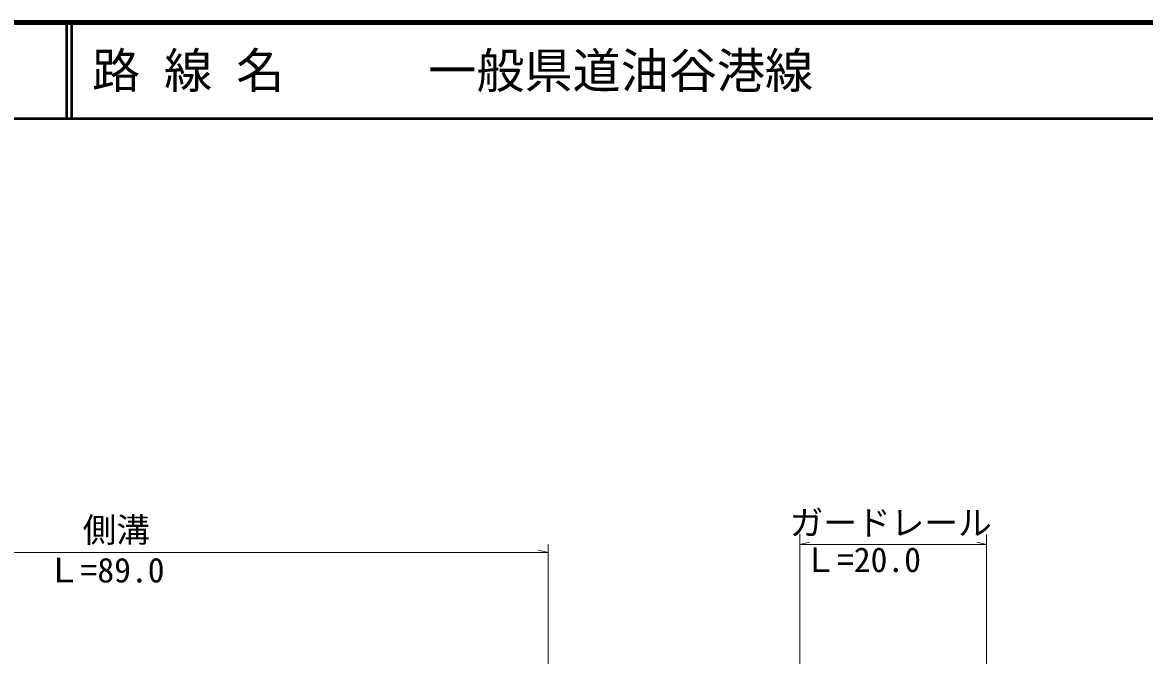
# Model space of a CAD drawing. Units: millimetres, scale not verified. Extents: x 40000 to 680000, y 20000 to 380000.
# Drawn here: x 173154 to 289784, y 314176 to 380000 of the extents above; entities that cross this region are included whole.
import ezdxf
from ezdxf.enums import TextEntityAlignment as Align

# ---------------------------------------------------------------- set-up
doc = ezdxf.new("R2010")
doc.units = ezdxf.units.MM
doc.header["$LTSCALE"] = 1000
for name, color, linetype, lineweight in [('M-STR-HTXT', 7, 'Continuous', 13), ('M-TTL', 2, 'Continuous', 140), ('M-TTL-LINE', 7, 'Continuous', 50), ('M-TTL-TXT', 7, 'Continuous', 13), ('M-WORK', 1, 'Continuous', 13)]:
    doc.layers.add(name, color=color, linetype=linetype, lineweight=lineweight)
doc.styles.add('ＭＳ ゴシック', font='')
doc.styles.get('ＭＳ ゴシック').set_extended_font_data('MS Gothic')

msp = doc.modelspace()

# ---------------------------------------------------------------- linework, layer by layer
at = {"layer": 'M-STR-HTXT'}
for p, q in [((227783, 280902), (227783, 325736)), ((139312, 324886), (227783, 324886)), ((227783, 324886), (226783, 325136))]:
    msp.add_line(p, q, dxfattribs=at)
at = {"layer": 'M-TTL'}
msp.add_line((680000, 380000), (40000, 380000), dxfattribs=at)
at = {"layer": 'M-TTL-LINE'}
for p, q in [((177750, 380000), (177750, 370000)), ((178250, 380000), (178250, 370000)), ((40000, 370000), (680000, 370000))]:
    msp.add_line(p, q, dxfattribs=at)
at = {"layer": 'M-WORK'}
for p, q in [((253954, 272273), (253954, 326837)), ((273340, 268046), (273340, 326774)), ((253954, 325724), (254954, 325974)), ((253954, 325724), (273340, 325724)), ((273340, 325724), (272340, 325974))]:
    msp.add_line(p, q, dxfattribs=at)

# ---------------------------------------------------------------- texts
at = {"layer": 'M-STR-HTXT', "style": 'ＭＳ ゴシック'}
for s, p in [('側溝', (179412, 325196)), ('Ｌ=89.0', (175696, 321007))]:
    msp.add_text(s, height=2566, dxfattribs=at).set_placement(p, align=Align.BOTTOM_LEFT)
at = {"layer": 'M-TTL-TXT', "style": 'ＭＳ ゴシック'}
msp.add_text('路 線 名      一般県道油谷港線', height=3666, dxfattribs=at).set_placement((180380, 375000), align=Align.MIDDLE_LEFT)
at = {"layer": 'M-WORK', "style": 'ＭＳ ゴシック'}
for s, p in [('ガードレール', (252898, 325930)), ('Ｌ=20.0', (254320, 322091))]:
    msp.add_text(s, height=2566, dxfattribs=at).set_placement(p, align=Align.BOTTOM_LEFT)

doc.saveas('drawing.dxf')
